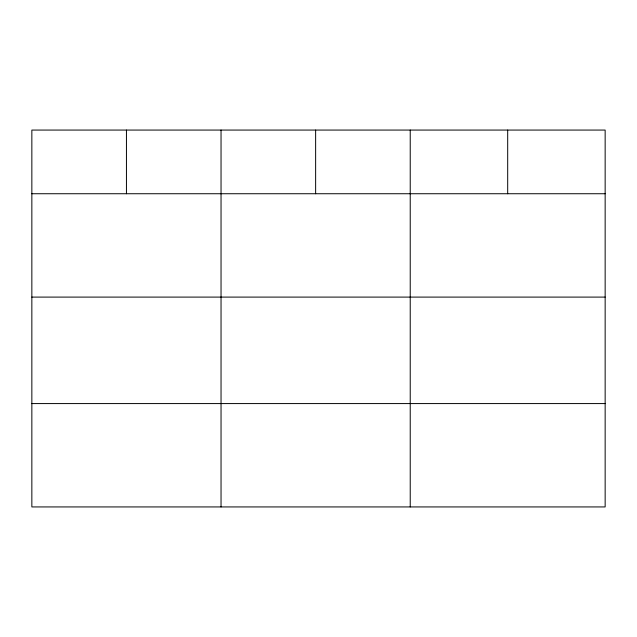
<?xml version="1.0" encoding="UTF-8"?>
<svg xmlns="http://www.w3.org/2000/svg" width="637" height="637" viewBox="0 0 637 637"><rect width="100%" height="100%" fill="white"/><g stroke="black" fill="none" stroke-linecap="round" stroke-linejoin="round"><path stroke-width="0.96" d="M605.15 297.097L605.15 130.067L31.85 130.067L31.85 506.933L605.15 506.933L605.15 297.097L31.85 297.097M31.85 193.736L605.15 193.736M31.85 403.579L605.15 403.579M507.689 130.067L507.689 193.736M410.228 130.067L410.228 506.933M315.633 130.067L315.633 193.736M221.039 130.067L221.039 506.933M126.445 130.067L126.445 193.736"/></g></svg>
